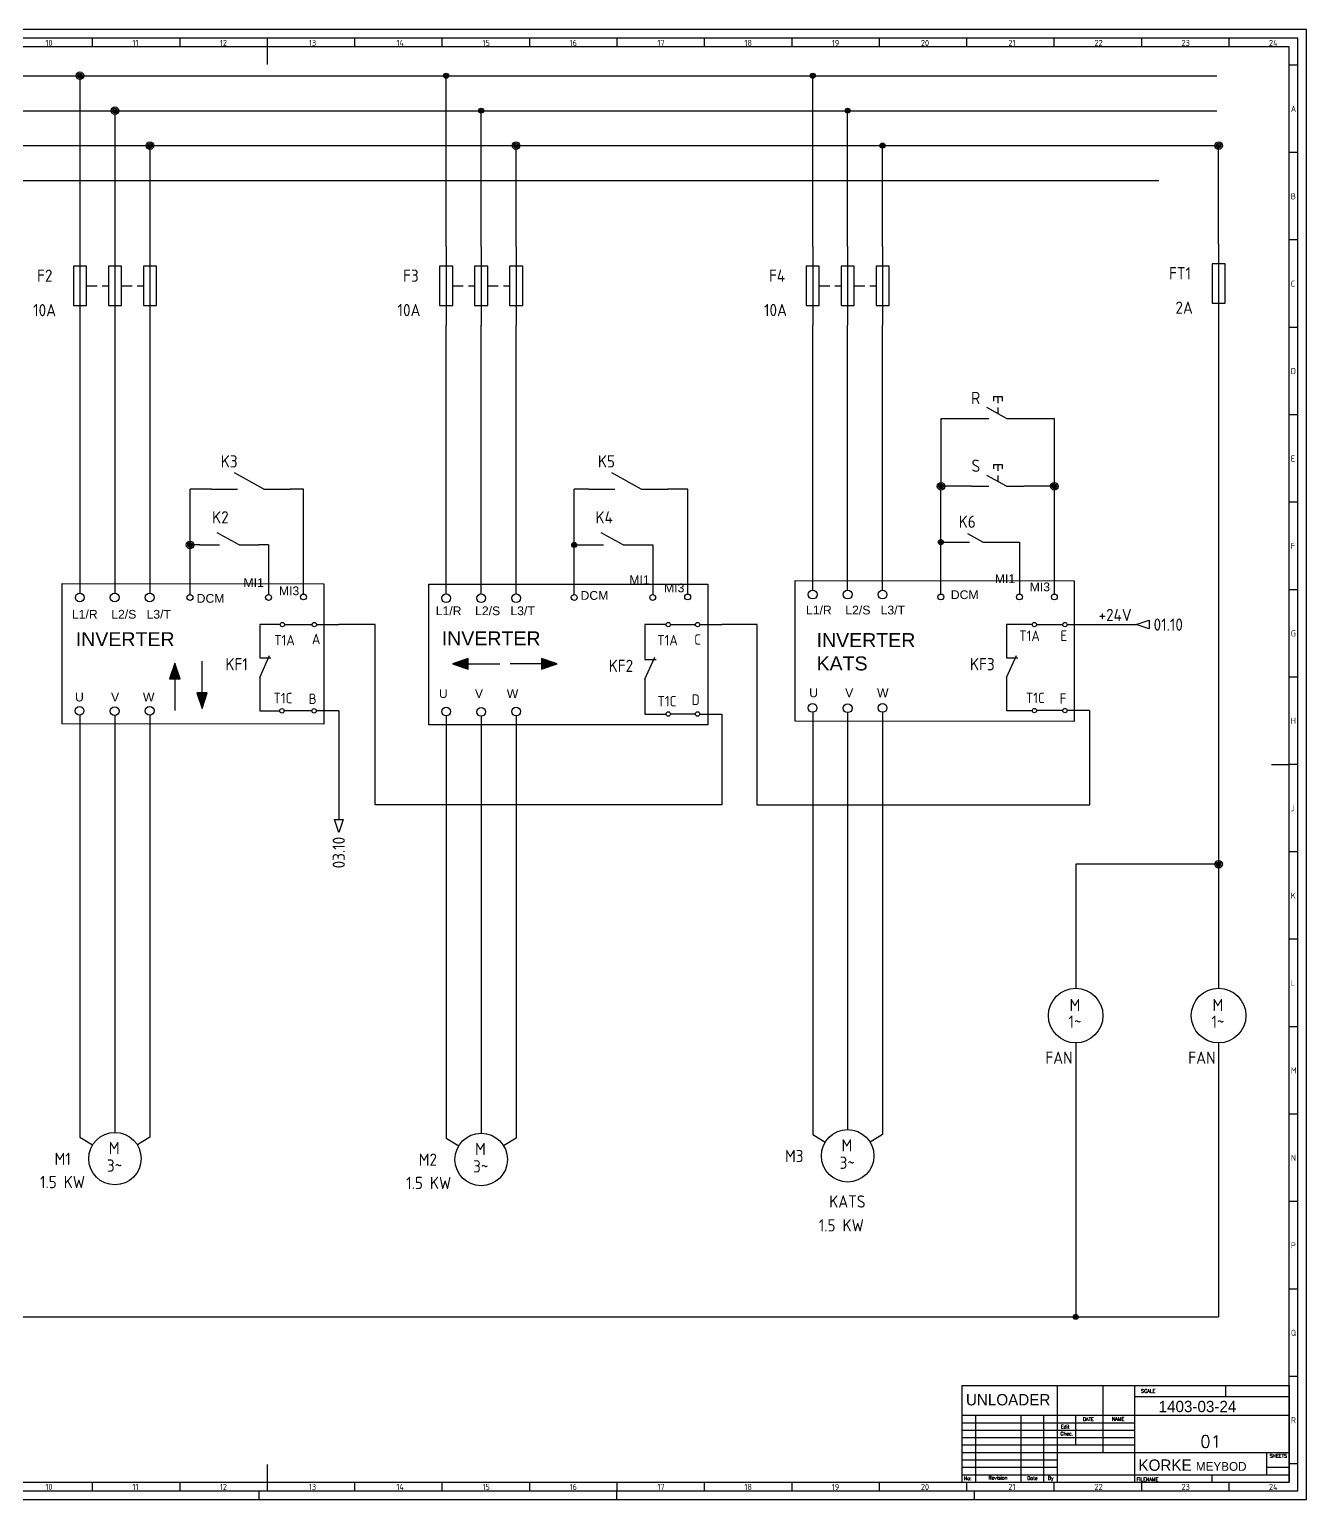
# Model space of a CAD drawing. Header units: millimetres. Extents: x 0 to 1189, y 5 to 846.
# Drawn here: x 459 to 1189, y 5 to 846 of the extents above; entities that cross this region are included whole.
import ezdxf
from ezdxf.enums import TextEntityAlignment as Align

# ---------------------------------------------------------------- set-up
doc = ezdxf.new("R2010")
doc.units = ezdxf.units.MM
doc.header["$LTSCALE"] = 12
doc.linetypes.add('DASHED', pattern=[0.75, 0.5, -0.25])
for name, color, linetype in [('025', 1, 'Continuous'), ('035', 5, 'Continuous'), ('07', 7, 'Continuous'), ('DESC', 7, 'Continuous'), ('LINK', 9, 'DASHED'), ('MISC', 7, 'Continuous'), ('RED_2.5mm^2', 1, 'Continuous'), ('SYMS', 7, 'Continuous'), ('TAGS', 7, 'Continuous'), ('WIREREF_DEST', 250, 'Continuous'), ('XREF', 7, 'Continuous')]:
    doc.layers.add(name, color=color, linetype=linetype)
doc.styles.add('ISO Proportional', font='isocp.shx')
doc.styles.add('WD', font='romans.shx')
doc.styles.add('WD_IEC', font='isocp2.shx', dxfattribs={"width": 0.9, "height": 4})

# ---------------------------------------------------------------- blocks, each defined once
blk = doc.blocks.new('IEC_border_a0')
at = {"layer": '035', "color": 0}
for p, q in [((1189, 841), (0, 841)), ((494.5, 836), (494.5, 831)), ((544.5, 836), (544.5, 831)), ((594.5, 836), (594.5, 831)), ((644.5, 836), (644.5, 831)), ((694.5, 836), (694.5, 831)), ((744.5, 836), (744.5, 831)), ((794.5, 836), (794.5, 831)), ((844.5, 836), (844.5, 831)), ((894.5, 836), (894.5, 831)), ((944.5, 836), (944.5, 831)), ((994.5, 836), (994.5, 831)), ((1044.5, 836), (1044.5, 831)), ((1094.5, 836), (1094.5, 831)), ((1144.5, 836), (1144.5, 831)), ((1189, 0), (1189, 841)), ((1183.97, 820.54), (1178.98, 820.54)), ((1183.97, 770.54), (1178.98, 770.54)), ((1183.97, 720.54), (1178.98, 720.54)), ((1183.97, 670.54), (1178.98, 670.54)), ((1183.97, 620.54), (1178.98, 620.54)), ((1183.98, 570.5), (1179, 570.5)), ((1183.98, 520.5), (1178.98, 520.5)), ((1183.98, 470.5), (1179, 470.5)), ((1183.98, 420.5), (1179, 420.5)), ((1183.98, 420.5), (1179, 420.5)), ((1183.98, 370.5), (1179, 370.5)), ((1183.98, 320.5), (1179, 320.5)), ((1184, 270.46), (1179.02, 270.46)), ((1184, 270.46), (1179.02, 270.46)), ((1184, 220.46), (1179.02, 220.46)), ((1184, 170.46), (1179.02, 170.46)), ((1184, 120.46), (1179.02, 120.46)), ((1184, 70.46), (1179.02, 70.46)), ((1184.02, 20.42), (1179.03, 20.42)), ((494.5, 10), (494.5, 5)), ((544.5, 10), (544.5, 5)), ((594.5, 10), (594.5, 5)), ((644.5, 10), (644.5, 5)), ((694.5, 10), (694.5, 5)), ((744.5, 10), (744.5, 5)), ((744.5, 10), (744.5, 5)), ((794.5, 10), (794.5, 5)), ((844.5, 10), (844.5, 5)), ((894.5, 10), (894.5, 5)), ((944.5, 10), (944.5, 5)), ((994.5, 10), (994.5, 5)), ((1044.5, 10), (1044.5, 5)), ((1094.5, 10), (1094.5, 5)), ((1144.5, 10), (1144.5, 5)), ((0, 0), (1189, 0)), ((590, 0), (590, 5)), ((794.5, 0), (794.5, 5)), ((999, 0), (999, 5))]:
    blk.add_line(p, q, dxfattribs=at)
blk.add_lwpolyline([(10, 10), (1179, 10), (1179, 831), (10, 831)], close=True, dxfattribs=at)
at = {"layer": '07', "color": 0}
for p, q in [((594.5, 831), (594.5, 821)), ((1169, 420.5), (1179, 420.5)), ((594.5, 20), (594.5, 10))]:
    blk.add_line(p, q, dxfattribs=at)
blk.add_lwpolyline([(5, 5), (1184, 5), (1184, 836), (5, 836)], close=True, dxfattribs=at)
at = {"layer": '035', "color": 0, "style": 'ISO Proportional'}
for s, p in [('10', (467.72, 831.5)), ('11', (517.49, 831.5)), ('12', (567.49, 831.5)), ('13', (618.42, 831.5)), ('14', (668.46, 831.5)), ('15', (717.72, 831.5)), ('16', (767.49, 831.5)), ('17', (817.72, 831.5)), ('18', (867.49, 831.5)), ('19', (917.49, 831.5)), ('20', (968.42, 831.5)), ('21', (1018.46, 831.5)), ('22', (1067.72, 831.5)), ('23', (1117.49, 831.5)), ('24', (1167.49, 831.5)), ('A', (1179.98, 793.79)), ('B', (1179.98, 743.79)), ('C', (1179.98, 693.79)), ('D', (1179.98, 643.79)), ('E', (1180, 593.75)), ('F', (1180, 543.75)), ('G', (1180, 493.75)), ('H', (1180, 443.75)), ('J', (1180, 393.75)), ('K', (1180, 343.75)), ('L', (1180.02, 293.72)), ('M', (1180.02, 243.72)), ('N', (1180.02, 193.72)), ('P', (1180.02, 143.72)), ('Q', (1180.02, 93.72)), ('R', (1180.03, 43.68)), ('10', (467.72, 5.5)), ('11', (517.49, 5.5)), ('12', (567.49, 5.5)), ('13', (618.42, 5.5)), ('14', (668.46, 5.5)), ('15', (717.72, 5.5)), ('16', (767.49, 5.5)), ('17', (817.72, 5.5)), ('18', (867.49, 5.5)), ('19', (917.49, 5.5)), ('20', (968.42, 5.5)), ('21', (1018.46, 5.5)), ('22', (1067.72, 5.5)), ('23', (1117.49, 5.5)), ('24', (1167.49, 5.5))]:
    blk.add_text(s, height=3.5, dxfattribs=at).set_placement(p)
blk = doc.blocks.new('IEC_tblock_a0')
at = {"layer": '035'}
for p, q in [((-106.6, 55.25), (-106.6, 17)), ((-36.4, 55.25), (-36.4, 48.88)), ((-88.4, 48.88), (0, 48.88)), ((-187.2, 34), (-88.4, 34)), ((-179.4, 38.25), (-179.4, 0)), ((-153.4, 38.25), (-153.4, 0)), ((-140.4, 38.25), (-140.4, 0)), ((-122.2, 38.25), (-122.2, 21.25)), ((-187.2, 29.75), (-88.4, 29.75)), ((-187.2, 25.5), (-88.4, 25.5)), ((-187.2, 21.25), (-88.4, 21.25)), ((-187.2, 17), (-132.6, 17)), ((-187.2, 12.75), (-132.6, 12.75)), ((-187.2, 8.5), (-132.6, 8.5)), ((-13, 8.5), (0, 8.5)), ((-187.2, 4.25), (0, 4.25)), ((-44.2, 4.25), (-44.2, 0))]:
    blk.add_line(p, q, dxfattribs=at)
at = {"layer": '07'}
for p, q in [((-187.2, 55.25), (0, 55.25)), ((-187.2, 55.25), (-187.2, 0)), ((-132.6, 55.25), (-132.6, 0)), ((-88.4, 55.25), (-88.4, 0)), ((0, 55.25), (0, 0)), ((-187.2, 38.25), (0, 38.25)), ((-132.6, 17), (0, 17)), ((-13, 17), (-13, 4.25)), ((-187.2, 0), (0, 0))]:
    blk.add_line(p, q, dxfattribs=at)
at = {"style": 'WD'}
for tag, p in [('SCALE', (-69.88, 51.07)), ('SH', (-8.74, 10.06)), ('FILENAME', (-68.15, 0.8))]:
    blk.add_attdef(tag, p, '', height=2, dxfattribs=at)
for tag, height, p in [('PROJDESC', 5, (-45.9, 29.2)), ('CKDATE', 2, (-114.85, 26.58)), ('EDDATE', 2, (-114.97, 30.8)), ('CKBY', 2, (-97.88, 26.3)), ('EDBY', 2, (-98.02, 30.86)), ('DWGDESC', 5, (-44.85, 19.72)), ('DWGNO', 3.5, (-48.54, 9.46))]:
    blk.add_attdef(tag, text='', height=height, dxfattribs=at).set_placement(p, align=Align.CENTER)
at = {"style": 'WD', "flags": 1}
blk.add_attdef('WD_TB', (-120.95, 11.91), '', height=2, dxfattribs=at)
at = {"layer": '025', "style": 'WD'}
for s, p in [('SCALE', (-80.57, 51.13)), ('NAME', (-97.74, 35.14)), ('No:', (-183.81, 1.19)), ('Revision', (-166.53, 1.47)), ('Date', (-146.79, 1.28)), ('By', (-136.33, 1.37))]:
    blk.add_text(s, height=2, dxfattribs=at).set_placement(p, align=Align.CENTER)
for s, p in [('DATE', (-118, 35)), ('Chec.', (-130.82, 26.72)), ('Edit', (-130.55, 30.72)), ('SHEETS', (-11.17, 14.05)), ('FILENAME', (-87.18, 0.61))]:
    blk.add_text(s, height=2, dxfattribs=at).set_placement(p)
blk = doc.blocks.new('VT0_02')
blk.add_circle((0, 0), 1.25)
at = {"style": 'WD_IEC'}
blk.add_attdef('TAG1', text='', height=2.5, dxfattribs=at).set_placement((-0.5, 1.75), align=Align.RIGHT)
at = {"style": 'WD_IEC', "flags": 1}
for tag, p in [('X4TERM01', (-1.25, 0)), ('X2TERM01', (0, 1.25)), ('X1TERM01', (1.25, 0)), ('X8TERM01', (0, -1.25))]:
    blk.add_attdef(tag, p, '', height=0.32, dxfattribs=at)
blk = doc.blocks.new('VMO13')
blk.add_circle((0, 0), 7.5)
at = {"style": 'WD_IEC'}
for tag, p in [('INST', (-12.88, 12.75)), ('LOC', (-12.88, 9.25)), ('TAG1', (-12.88, 5.75)), ('DESC2', (-12.88, -2)), ('DESC1', (-12.88, 1.5)), ('DESC3', (-12.88, -5.5)), ('RATING1', (-12.88, -9)), ('RATING2', (-12.88, -12.5)), ('RATING3', (-12.88, -16)), ('RATING4', (-12.95, -19.58))]:
    blk.add_attdef(tag, text='', height=2.5, dxfattribs=at).set_placement(p, align=Align.RIGHT)
blk.add_attdef('TERM02', (-0.69, 7.75), '', height=2, rotation=90, dxfattribs=at)
at = {"style": 'WD_IEC', "flags": 1}
for tag, p, height in [('MFG', (12.75, 9), 1.5), ('X0TERM01', (-6.4, 3.9), 0.32), ('X2TERM02', (0, 7.5), 0.32), ('X0TERM03', (6.4, 3.9), 0.32), ('CAT', (12.75, 6.5), 1.5), ('X4LINK', (-7.5, 0), 0.32), ('X1LINK', (7.5, 0), 0.32), ('X8TERM04', (0, -7.5), 0.32), ('ASSYCODE', (1, -9), 1), ('FAMILY', (1, -10.5), 1), ('CATDESC', (1, -12), 1)]:
    blk.add_attdef(tag, p, '', height=height, dxfattribs=at)
at = {"style": 'WD_IEC'}
for tag, p in [('TERM03', (9.35, 4.53)), ('TERM01', (-7.35, 4.34)), ('TERM04', (-0.59, -7.92))]:
    blk.add_attdef(tag, text='', height=2, rotation=90, dxfattribs=at).set_placement(p, align=Align.RIGHT)
for tag, p in [('M', (-0.22, 1.27)), ('3~', (-0.12, -3.73))]:
    blk.add_attdef(tag, text='', height=2.5, dxfattribs=at).set_placement(p, align=Align.CENTER)
at = {"lineweight": 15, "style": 'WD_IEC'}
blk.add_attdef('XREF', text='', height=2.5, dxfattribs=at).set_placement((-13.19, -22.86), align=Align.RIGHT)
blk = doc.blocks.new('WDDOT')
for radius in [0.72, 0.449, 0.223]:
    blk.add_circle((0, 0), radius)
blk = doc.blocks.new('HT0W02')
blk.add_circle((0, 0), 1.25)
at = {"style": 'WD_IEC'}
for tag, p in [('INST', (-2.25, 6.5)), ('LOC', (-2.25, 3.5)), ('DESC2', (-2.25, -9.25)), ('DESC1', (-2.25, -6.25)), ('DESC3', (-2.25, -12.25))]:
    blk.add_attdef(tag, text='', height=2.5, dxfattribs=at).set_placement(p, align=Align.RIGHT)
at = {"style": 'WD_IEC', "flags": 1}
for tag, p, height in [('ASSYCODE', (2.75, 10.75), 1), ('CATDESC', (2.75, 9.25), 1), ('MFG', (2.75, 7.25), 1.5), ('X4TERM01', (-1.25, 0), 0.25), ('X4TERMDESC01', (-1.25, 0.5), 0.4), ('STRIPSEQ', (0, 0), 0.025), ('X2TERM01', (0, 1.25), 0.25), ('X2TERMDESC01', (0, 1.75), 0.4), ('X1TERM01', (1.25, 0), 0.25), ('X1TERMDESC01', (1.25, 0.5), 0.4), ('CAT', (2.75, 4.75), 1.5), ('LINKTERM', (0, -0.0375), 0.025), ('X8TERM01', (0, -1.25), 0.25), ('X8TERMDESC01', (0, -0.75), 0.4)]:
    blk.add_attdef(tag, p, '', height=height, dxfattribs=at)
at = {"style": 'WD_IEC', "flags": 8}
for tag, p in [('TAGSTRIP', (-2.25, 0.5)), ('WIRENO', (-2.25, -3.25))]:
    blk.add_attdef(tag, text='', height=2.5, dxfattribs=at).set_placement(p, align=Align.RIGHT)
blk = doc.blocks.new('VT0W02')
blk.add_circle((0, 0), 1.25)
at = {"style": 'WD_IEC'}
for tag, p in [('INST', (-2.25, 6.5)), ('LOC', (-2.25, 3.5)), ('DESC2', (-2.25, -9.25)), ('DESC1', (-2.25, -6.25)), ('DESC3', (-2.25, -12.25))]:
    blk.add_attdef(tag, text='', height=2.5, dxfattribs=at).set_placement(p, align=Align.RIGHT)
at = {"style": 'WD_IEC', "flags": 1}
for tag, p, height in [('ASSYCODE', (2.75, 10.75), 1), ('CATDESC', (2.75, 9.25), 1), ('MFG', (2.75, 7.25), 1.5), ('X4TERM01', (-1.25, 0), 0.25), ('X4TERMDESC01', (-1.25, 0.5), 0.4), ('STRIPSEQ', (0, 0), 0.025), ('X2TERM01', (0, 1.25), 0.25), ('X2TERMDESC01', (0, 1.75), 0.4), ('X1TERM01', (1.25, 0), 0.25), ('X1TERMDESC01', (1.25, 0.5), 0.4), ('CAT', (2.75, 4.75), 1.5), ('LINKTERM', (0, -0.0375), 0.025), ('X8TERM01', (0, -1.25), 0.25), ('X8TERMDESC01', (0, -0.75), 0.4)]:
    blk.add_attdef(tag, p, '', height=height, dxfattribs=at)
at = {"style": 'WD_IEC', "flags": 8}
for tag, p in [('TAGSTRIP', (-2.25, 0.5)), ('WIRENO', (-2.25, -3.25))]:
    blk.add_attdef(tag, text='', height=2.5, dxfattribs=at).set_placement(p, align=Align.RIGHT)
blk = doc.blocks.new('VCR22')
for p, q in [((0, 7.5), (0, 2.5)), ((0, -2.5), (2.5, 3.12)), ((0, 2.5), (2.87, 2.5)), ((0, -2.5), (0, -7.5))]:
    blk.add_line(p, q)
at = {"style": 'WD_IEC'}
for tag, p in [('INST', (-5.25, 5.25)), ('LOC', (-5.25, 2.25)), ('TAG2', (-5.25, -0.75)), ('XREF', (-5.25, -3.75)), ('DESC2', (-5.25, -9.75)), ('DESC1', (-5.25, -6.75)), ('DESC3', (-5.25, -12.75))]:
    blk.add_attdef(tag, text='', height=2.5, dxfattribs=at).set_placement(p, align=Align.RIGHT)
at = {"style": 'WD_IEC', "flags": 1}
for tag, p, height in [('X2TERM01', (0, 7.5), 0.32), ('X4LINK', (-0.55, 0), 0.32), ('X1LINK', (1.92, 0), 0.32), ('CONTACT', (4, -3.5), 1), ('X8TERM02', (0, -7.5), 0.32), ('FAMILY', (4, -5), 1), ('COMMON', (5.25, -4.75), 1)]:
    blk.add_attdef(tag, p, '', height=height, dxfattribs=at)
at = {"style": 'WD_IEC'}
blk.add_attdef('TERM01', text='', height=2, rotation=90, dxfattribs=at).set_placement((-1, 7.5), align=Align.RIGHT)
blk.add_attdef('TERM02', (-1, -7.5), '', height=2, rotation=90, dxfattribs=at)
blk = doc.blocks.new('VFU1')
blk.add_line((0, 7.5), (0, -7.5))
blk.add_lwpolyline([(-1.25, 3.75), (-1.25, -3.75), (1.25, -3.75), (1.25, 3.75)], close=True)
at = {"style": 'WD_IEC'}
for tag, p in [('INST', (-5.25, 7.75)), ('LOC', (-5.25, 4.25)), ('TAG1', (-5.25, 0.75)), ('RATING1', (-5.25, -3.75)), ('XREF', (-5.25, -7.75)), ('DESC1', (-5.25, -11.6)), ('DESC2', (-5.25, -15.1)), ('DESC3', (-5.25, -18.6))]:
    blk.add_attdef(tag, text='', height=2.5, dxfattribs=at).set_placement(p, align=Align.RIGHT)
blk.add_attdef('TERM01', text='', height=2, rotation=90, dxfattribs=at).set_placement((-1, 7.5), align=Align.RIGHT)
at = {"style": 'WD_IEC', "flags": 1}
for tag, p, height in [('X2TERM01', (0, 7.5), 0.32), ('MFG', (2.75, 6.5), 1.5), ('CAT', (2.75, 4), 1.5), ('X4LINK', (-1.25, 0), 0.32), ('X1LINK', (1.25, 0), 0.32), ('ASSYCODE', (2.25, -4), 1), ('FAMILY', (2.25, -5.5), 1), ('X8TERM02', (0, -7.5), 0.32), ('CATDESC', (2.25, -7), 1)]:
    blk.add_attdef(tag, p, '', height=height, dxfattribs=at)
at = {"style": 'WD_IEC'}
blk.add_attdef('TERM02', (-1, -7.5), '', height=2, rotation=90, dxfattribs=at)
blk = doc.blocks.new('VFU2')
blk.add_line((0, 7.5), (0, -7.5))
blk.add_lwpolyline([(-1.25, 3.75), (-1.25, -3.75), (1.25, -3.75), (1.25, 3.75)], close=True)
at = {"style": 'WD_IEC'}
for tag, p in [('INST', (-5.25, 7.75)), ('LOC', (-5.25, 4.25)), ('TAG2', (-5.25, 0.75)), ('RATING1', (-5.25, -3.75)), ('XREF', (-5.25, -7.75)), ('DESC1', (-5.25, -11.6)), ('DESC2', (-5.25, -15.1)), ('DESC3', (-5.25, -18.6))]:
    blk.add_attdef(tag, text='', height=2.5, dxfattribs=at).set_placement(p, align=Align.RIGHT)
blk.add_attdef('TERM01', text='', height=2, rotation=90, dxfattribs=at).set_placement((-1, 7.5), align=Align.RIGHT)
at = {"style": 'WD_IEC', "flags": 1}
for tag, p, height in [('X2TERM01', (0, 7.5), 0.32), ('MFG', (2.75, 6.5), 1.5), ('CAT', (2.75, 4), 1.5), ('X4LINK', (-1.25, 0), 0.32), ('X1LINK', (1.25, 0), 0.32), ('ASSYCODE', (2.25, -4), 1), ('FAMILY', (2.25, -5.5), 1), ('X8TERM02', (0, -7.5), 0.32), ('CATDESC', (2.25, -7), 1)]:
    blk.add_attdef(tag, p, '', height=height, dxfattribs=at)
at = {"style": 'WD_IEC'}
blk.add_attdef('TERM02', (-1, -7.5), '', height=2, rotation=90, dxfattribs=at)
blk = doc.blocks.new('Q020401L')
for p, q in [((4, 0.5), (2.5, 0)), ((2.5, 0), (4, -0.5)), ((4, -0.5), (4, 0.5)), ((4, 0), (7, 0))]:
    blk.add_line(p, q)
blk.add_solid([(4, -0.5), (4, 0.5), (2.5, 0)])
blk = doc.blocks.new('Q020401R')
for p, q in [((-4, 0), (-7, 0)), ((-2.5, 0), (-4, 0.5)), ((-4, 0.5), (-4, -0.5)), ((-4, -0.5), (-2.5, 0))]:
    blk.add_line(p, q)
blk.add_solid([(-4, 0.5), (-4, -0.5), (-2.5, 0)])
blk = doc.blocks.new('Q020401U')
for p, q in [((0, -2.5), (-0.5, -4)), ((0.5, -4), (0, -2.5)), ((-0.5, -4), (0.5, -4)), ((0, -4), (0, -7))]:
    blk.add_line(p, q)
blk.add_solid([(-0.5, -4), (0.5, -4), (0, -2.5)])
blk = doc.blocks.new('Q020401D')
for p, q in [((0, 4), (0, 7)), ((0.5, 4), (-0.5, 4)), ((-0.5, 4), (0, 2.5)), ((0, 2.5), (0.5, 4))]:
    blk.add_line(p, q)
blk.add_solid([(0.5, 4), (-0.5, 4), (0, 2.5)])
blk = doc.blocks.new('HA1D1')
blk.add_lwpolyline([(0, 0), (3.75, 1.25), (3.75, -1.25)], close=True)
at = {"style": 'WD_IEC'}
for tag, height, flags, p in [('WIRENO', 2.5, 8, (-1.25, 1)), ('SIGCODE', 1, 1, (5, 1.8))]:
    blk.add_attdef(tag, text='', height=height, dxfattribs=dict(at, flags=flags)).set_placement(p, align=Align.RIGHT)
at = {"style": 'WD_IEC', "flags": 1}
blk.add_attdef('X4TERM01', (0, 0), '', height=0.32, dxfattribs=at)
at = {"style": 'WD_IEC'}
blk.add_attdef('XREF', text='', height=2.5, dxfattribs=at).set_placement((5, 0), align=Align.MIDDLE_LEFT)
blk.add_attdef('DESC1', text='', height=2.5, dxfattribs=at).set_placement((-1.25, -1), align=Align.TOP_RIGHT)
blk = doc.blocks.new('HA1S4')
blk.add_lwpolyline([(0, -3.75), (-1.25, 0), (1.25, 0)], close=True)
at = {"style": 'WD_IEC', "flags": 8}
blk.add_attdef('WIRENO', (-1, 1.25), '', height=2.5, rotation=90, dxfattribs=at)
at = {"style": 'WD_IEC'}
blk.add_attdef('DESC1', text='', height=2.5, rotation=90, dxfattribs=at).set_placement((1, 1.25), align=Align.TOP_LEFT)
at = {"style": 'WD_IEC', "flags": 1}
blk.add_attdef('X2TERM01', (0, 0), '', height=0.32, dxfattribs=at)
blk.add_attdef('SIGCODE', text='', height=1, dxfattribs=at).set_placement((-2.5, -3.2), align=Align.RIGHT)
at = {"style": 'WD_IEC'}
blk.add_attdef('XREF', text='', height=2.5, rotation=90, dxfattribs=at).set_placement((0, -5), align=Align.MIDDLE_RIGHT)
blk = doc.blocks.new('HCR21')
for p, q in [((2.5, 0), (-3.12, 3.12)), ((-7.5, 0), (-2.5, 0)), ((2.5, 0), (7.5, 0))]:
    blk.add_line(p, q)
at = {"style": 'WD_IEC'}
for tag, p in [('INST', (-2.5, 10.12)), ('LOC', (-2.5, 7.12)), ('TAG2', (-2.5, 4.12)), ('DESC1', (-2.5, -9.25)), ('DESC2', (-2.5, -12.25)), ('DESC3', (-2.5, -15.25))]:
    blk.add_attdef(tag, text='', height=2.5, dxfattribs=at).set_placement(p, align=Align.RIGHT)
for tag, p, height, flags in [('TERM01', (-7.5, 1), 2, 8), ('X4TERM01', (-7.5, 0), 0.32, 1), ('X2LINK', (0, 2.27), 0.32, 1), ('X8LINK', (0, 0.77), 0.32, 1), ('X1TERM02', (7.5, 0), 0.32, 1), ('CONTACT', (6.5, -2.25), 1, 1), ('FAMILY', (6.5, -3.75), 1, 1), ('COMMON', (7.75, -3.5), 1, 1)]:
    blk.add_attdef(tag, p, '', height=height, dxfattribs=dict(at, flags=flags))
at = {"style": 'WD_IEC', "flags": 8}
for tag, height, p in [('TERM02', 2, (7.5, 1)), ('XREF', 2.5, (-2.5, -6.25))]:
    blk.add_attdef(tag, text='', height=height, dxfattribs=at).set_placement(p, align=Align.RIGHT)
blk = doc.blocks.new('VMO12')
blk.add_circle((0, 0), 7.5)
at = {"style": 'WD_IEC'}
for tag, p in [('INST', (-10.5, 15.25)), ('LOC', (-10.5, 11.75)), ('TAG1', (-10.5, 8.25)), ('DESC1', (-10.5, 4)), ('DESC2', (-10.5, 0.5)), ('RATING1', (-10.5, -6.5)), ('DESC3', (-10.5, -3)), ('RATING2', (-10.5, -10)), ('RATING3', (-10.5, -13.5))]:
    blk.add_attdef(tag, text='', height=2.5, dxfattribs=at).set_placement(p, align=Align.RIGHT)
blk.add_attdef('TERM01', (-1, 7.48), '', height=2, rotation=90, dxfattribs=at)
at = {"style": 'WD_IEC', "flags": 1}
for tag, p, height in [('MFG', (2.75, 11.5), 1.5), ('CAT', (2.75, 9), 1.5), ('X2TERM01', (0, 7.5), 0.32), ('X4LINK', (-7.5, 0), 0.32), ('X1LINK', (7.5, 0), 0.32), ('X8TERM02', (0, -7.5), 0.32), ('ASSYCODE', (1, -9), 1), ('X0TERM03', (5.3, -5.3), 0.32), ('FAMILY', (1, -10.5), 1), ('CATDESC', (1, -12), 1)]:
    blk.add_attdef(tag, p, '', height=height, dxfattribs=at)
at = {"style": 'WD_IEC'}
for tag, p in [('M', (-0.2, 1.24)), ('1~', (-0.17, -3.35))]:
    blk.add_attdef(tag, text='', height=2.5, dxfattribs=at).set_placement(p, align=Align.CENTER)
at = {"linetype": 'Continuous', "style": 'WD_IEC'}
blk.add_attdef('TERM03', text='', height=2, dxfattribs=at).set_placement((7.55, -5.55), align=Align.MIDDLE_LEFT)
at = {"style": 'WD_IEC'}
blk.add_attdef('TERM02', text='', height=2, rotation=90, dxfattribs=at).set_placement((-0.9, -7.98), align=Align.RIGHT)
at = {"lineweight": 15, "style": 'WD_IEC'}
blk.add_attdef('XREF', text='', height=2.5, dxfattribs=at).set_placement((-10.5, -17), align=Align.RIGHT)
blk = doc.blocks.new('HPB11')
for p, q in [((-1.25, 6.25), (1.25, 6.25)), ((-1.25, 6.25), (-1.25, 5)), ((0, 6.25), (0, 4.38)), ((1.25, 6.25), (1.25, 5)), ((-7.5, 0), (-2.5, 0)), ((2.5, 0), (-3.12, 3.12)), ((0, 3.12), (0, 1.39)), ((2.5, 0), (7.5, 0))]:
    blk.add_line(p, q)
at = {"style": 'WD_IEC'}
for tag, p in [('INST', (-5, 10.12)), ('LOC', (-5, 7.12)), ('TAG1', (-5, 4.12)), ('DESC1', (-5, -10.5)), ('DESC2', (-5, -13.5)), ('DESC3', (-5, -16.5))]:
    blk.add_attdef(tag, text='', height=2.5, dxfattribs=at).set_placement(p, align=Align.RIGHT)
for tag, p, height, flags in [('MFG', (4.92, 12.12), 1.5, 9), ('CAT', (4.92, 9.62), 1.5, 9), ('X4TERM01', (-7.5, 0), 0.32, 1), ('TERM01', (-7.5, 1), 2, 8), ('X8LINK', (0, 0), 0.32, 1), ('X1TERM02', (7.5, 0), 0.32, 1), ('ASSYCODE', (3.5, -2.75), 1, 1), ('FAMILY', (3.5, -4.25), 1, 1), ('CATDESC', (3.5, -5.75), 1, 1), ('CONTACT', (3.5, -7.5), 1, 1), ('COMMON', (4.75, -8.75), 1, 1)]:
    blk.add_attdef(tag, p, '', height=height, dxfattribs=dict(at, flags=flags))
at = {"style": 'WD_IEC', "flags": 8}
blk.add_attdef('TERM02', text='', height=2, dxfattribs=at).set_placement((7.5, 1), align=Align.RIGHT)
at = {"lineweight": 15, "style": 'WD_IEC'}
blk.add_attdef('XREF', text='', height=2.5, dxfattribs=at).set_placement((-5, -7.5), align=Align.RIGHT)

msp = doc.modelspace()

# ---------------------------------------------------------------- linework, layer by layer
at = {"color": 0}
for points in [[(896.52, 530.62), (1056.13, 530.45), (1056.13, 450.07), (896.52, 450.23)], [(477.31, 529.01), (626.92, 528.84), (626.92, 448.45), (477.31, 448.62)], [(686.92, 528.52), (846.52, 528.52), (846.52, 448.14), (686.92, 448.14)]]:
    msp.add_lwpolyline(points, close=True, dxfattribs=at)
at = {"layer": 'LINK', "color": 0}
for points in [[(491.22, 699.3), (503.72, 699.3)], [(511.22, 699.3), (523.72, 699.3)], [(700.67, 699.3), (713.17, 699.3)], [(720.67, 699.3), (733.15, 699.3)], [(910.27, 699.3), (922.77, 699.3)], [(930.27, 699.3), (942.77, 699.3)]]:
    msp.add_lwpolyline(points, dxfattribs=at)
at = {"layer": 'RED_2.5mm^2', "color": 0}
for p, q in [((322.38, 819.45), (1137.66, 819.45)), ((487.47, 819.45), (487.47, 721.8)), ((696.92, 721.8), (696.92, 819.45)), ((906.52, 721.8), (906.52, 819.45)), ((322.38, 799.45), (1137.66, 799.45)), ((507.47, 799.45), (507.47, 721.8)), ((716.92, 721.8), (716.92, 799.45)), ((926.52, 721.8), (926.52, 799.45)), ((322.38, 779.45), (1137.66, 779.45)), ((527.47, 779.45), (527.47, 721.8)), ((736.92, 721.8), (736.88, 779.45)), ((946.52, 721.8), (946.52, 779.45)), ((1138.68, 779.45), (1137.66, 779.45)), ((1138.68, 723.18), (1138.68, 779.45)), ((87.03, 759.45), (1104.53, 759.45)), ((487.47, 676.8), (487.47, 523.51)), ((507.47, 676.8), (507.47, 523.51)), ((527.47, 676.8), (527.47, 523.51)), ((696.92, 523.07), (696.92, 676.8)), ((716.92, 523.07), (716.92, 676.8)), ((736.92, 523.07), (736.88, 676.8)), ((906.52, 525.13), (906.52, 676.8)), ((926.52, 525.13), (926.52, 676.8)), ((946.52, 525.13), (946.52, 676.8)), ((1138.68, 678.18), (1138.68, 297.4)), ((979.91, 584.59), (979.91, 623.36)), ((979.91, 623.36), (997.34, 623.36)), ((1027.34, 623.36), (1044.76, 623.36)), ((1044.76, 522.97), (1044.76, 623.36)), ((550.4, 522.69), (550.4, 581.55)), ((550.44, 581.53), (550.44, 582.97)), ((562.62, 582.97), (550.44, 582.97)), ((615.3, 582.97), (607.62, 582.97)), ((615.3, 522.97), (615.3, 582.97)), ((770.12, 522.69), (770.12, 581.55)), ((770.17, 581.53), (770.17, 582.97)), ((778.45, 582.97), (770.17, 582.97)), ((835.02, 582.97), (823.45, 582.97)), ((835.02, 522.97), (835.02, 582.97)), ((979.86, 522.97), (979.86, 583.16)), ((979.91, 583.14), (979.91, 584.59)), ((997.34, 584.59), (979.91, 584.59)), ((1044.76, 584.59), (1027.34, 584.59)), ((555.97, 551.03), (550.4, 551.03)), ((595.3, 551.03), (589.72, 551.03)), ((595.3, 551.03), (595.3, 522.67)), ((770.12, 551.03), (775.7, 551.03)), ((809.45, 551.03), (815.03, 551.03)), ((815.03, 551.03), (815.03, 522.67)), ((979.86, 552.64), (988.77, 552.64)), ((1011.27, 552.64), (1024.77, 552.64)), ((1024.77, 552.64), (1024.77, 522.97)), ((601.96, 505.47), (590.25, 505.47)), ((590.25, 505.47), (590.25, 497.67)), ((604.46, 505.47), (620.25, 505.47)), ((622.75, 505.47), (635.45, 505.47)), ((656.38, 505.47), (635.45, 505.47)), ((656.38, 402.36), (656.38, 505.47)), ((822.69, 505.47), (810.61, 505.47)), ((810.61, 505.47), (810.61, 496.77)), ((825.19, 505.47), (839.44, 505.47)), ((841.94, 505.47), (854.64, 505.47)), ((874.85, 505.47), (854.64, 505.47)), ((874.85, 402.16), (874.85, 505.47)), ((1032.05, 505.47), (1017.38, 505.47)), ((1017.38, 505.47), (1017.38, 497.73)), ((1034.55, 505.47), (1049.55, 505.47)), ((1052.05, 505.47), (1091.5, 505.47)), ((590.25, 463.92), (590.25, 456.13)), ((810.61, 463.02), (810.61, 454.32)), ((1017.38, 463.98), (1017.38, 456.24)), ((590.25, 456.13), (601.71, 456.13)), ((620.12, 456.13), (604.21, 456.13)), ((635.45, 456.13), (622.62, 456.13)), ((635.45, 456.13), (635.45, 394.07)), ((810.61, 454.32), (822.69, 454.32)), ((839.44, 454.32), (825.19, 454.32)), ((841.94, 454.32), (854.64, 454.32)), ((854.64, 454.32), (854.64, 402.36)), ((906.52, 455.29), (906.52, 213.78)), ((926.52, 455.09), (926.52, 216.59)), ((946.52, 455.29), (946.52, 213.78)), ((1017.38, 456.24), (1032.05, 456.24)), ((1049.55, 456.24), (1034.55, 456.24)), ((1064.75, 456.24), (1052.05, 456.24)), ((1064.75, 456.24), (1064.75, 402.16)), ((487.47, 453.68), (487.47, 212.17)), ((507.47, 453.48), (507.47, 214.98)), ((527.47, 453.68), (527.47, 212.17)), ((696.92, 453.19), (696.92, 211.69)), ((716.92, 453), (716.92, 214.49)), ((736.92, 453.19), (736.92, 211.69)), ((854.64, 402.36), (656.38, 402.36)), ((1064.75, 402.16), (874.85, 402.16)), ((1138.68, 368.41), (1056.93, 368.41)), ((1056.93, 368.41), (1056.93, 297.4)), ((1056.93, 266.15), (1056.93, 109.45)), ((1138.68, 266.15), (1138.68, 109.45)), ((487.47, 212.17), (494.66, 207.78)), ((527.47, 212.17), (520.27, 207.78)), ((696.92, 211.69), (704.11, 207.3)), ((736.92, 211.69), (729.73, 207.3)), ((906.52, 213.78), (913.72, 209.4)), ((946.52, 213.78), (939.33, 209.4)), ((55.48, 109.45), (1138.68, 109.45))]:
    msp.add_line(p, q, dxfattribs=at)

# ---------------------------------------------------------------- block references
msp.add_blockref('IEC_border_a0', (0, 4.94))
ref = msp.add_blockref('IEC_tblock_a0', (1179, 14.94))
ref.add_attrib('DWGDESC', '01', dxfattribs={"height": 7, "style": 'WD'}).set_placement((1134.15, 34.65), align=Align.CENTER)
at = {"layer": 'SYMS', "color": 0}
for name, p, xscale, yscale, zscale in [('WDDOT', (487.47, 819.45), 3, 3, 3), ('WDDOT', (696.92, 819.45), 2, 2, 2), ('WDDOT', (906.52, 819.45), 2, 2, 2), ('WDDOT', (507.47, 799.45), 3, 3, 3), ('WDDOT', (716.92, 799.45), 2, 2, 2), ('WDDOT', (926.52, 799.45), 2, 2, 2), ('WDDOT', (527.47, 779.45), 3, 3, 3), ('WDDOT', (736.88, 779.45), 3, 3, 3), ('WDDOT', (946.52, 779.45), 2, 2, 2), ('WDDOT', (1138.68, 779.45), 3, 3, 3), ('VFU2', (507.47, 699.3), 3, 3, 3), ('VFU2', (527.47, 699.3), 3, 3, 3), ('VFU2', (716.92, 699.3), 3, 3, 3), ('VFU2', (736.9, 699.3), 3, 3, 3), ('VFU2', (926.52, 699.3), 3, 3, 3), ('VFU2', (946.52, 699.3), 3, 3, 3), ('WDDOT', (979.91, 584.59), 3, 3, 3), ('WDDOT', (1044.76, 584.59), 3, 3, 3), ('WDDOT', (550.4, 551.03), 3, 3, 3), ('WDDOT', (770.12, 551.03), 2, 2, 2), ('WDDOT', (979.86, 552.64), 2, 2, 2), ('VT0_02', (487.31, 521.01), 2, 2, 2), ('VT0_02', (507.31, 521.01), 2, 2, 2), ('VT0_02', (527.31, 521.01), 2, 2, 2), ('VT0_02', (550.4, 521.01), 1.343140914178041, 1.343140914178041, 1.343140914178041), ('VT0_02', (595.3, 521), 1.343140914178041, 1.343140914178041, 1.343140914178041), ('VT0_02', (615.3, 521.29), 1.343140914178041, 1.343140914178041, 1.343140914178041), ('VT0_02', (696.92, 520.53), 2, 2, 2), ('VT0_02', (716.92, 520.53), 2, 2, 2), ('VT0_02', (736.92, 520.53), 2, 2, 2), ('VT0_02', (770.12, 521.01), 1.343140914178041, 1.343140914178041, 1.343140914178041), ('VT0_02', (815.03, 521), 1.343140914178041, 1.343140914178041, 1.343140914178041), ('VT0_02', (835.02, 521.29), 1.343140914178041, 1.343140914178041, 1.343140914178041), ('VT0_02', (906.52, 522.63), 2, 2, 2), ('VT0_02', (926.52, 522.63), 2, 2, 2), ('VT0_02', (946.52, 522.63), 2, 2, 2), ('VT0_02', (979.86, 521.29), 1.343140914178041, 1.343140914178041, 1.343140914178041), ('VT0_02', (1024.77, 521.29), 1.343140914178041, 1.343140914178041, 1.343140914178041), ('VT0_02', (1044.76, 521.29), 1.343140914178041, 1.343140914178041, 1.343140914178041), ('Q020401U', (541.7, 498.38), 6, 6, 6), ('Q020401D', (557.27, 442.46), 6, 6, 6), ('Q020401L', (685.55, 483.03), 6, 6, 6), ('Q020401R', (775.41, 483), 6, 6, 6), ('VT0_02', (487.26, 456.18), 2, 2, 2), ('VT0_02', (507.31, 455.98), 2, 2, 2), ('VT0_02', (527.31, 456.18), 2, 2, 2), ('VT0_02', (696.86, 455.69), 2, 2, 2), ('VT0_02', (716.92, 455.5), 2, 2, 2), ('VT0_02', (736.92, 455.69), 2, 2, 2), ('VT0_02', (906.47, 457.79), 2, 2, 2), ('VT0_02', (926.52, 457.59), 2, 2, 2), ('VT0_02', (946.52, 457.79), 2, 2, 2), ('WDDOT', (1138.68, 368.41), 3, 3, 3), ('WDDOT', (1056.93, 109.45), 2, 2, 2)]:
    msp.add_blockref(name, p, dxfattribs=dict(at, xscale=xscale, yscale=yscale, zscale=zscale))
ref = msp.add_blockref('VFU1', (487.47, 699.3), dxfattribs=dict(at, xscale=3, yscale=3, zscale=3))
ref.add_attrib('DESC1', '10A', dxfattribs={"layer": 'DESC', "height": 7, "style": 'WD_IEC'}).set_placement((473.78, 681.84), align=Align.RIGHT)
ref.add_attrib('TAG1', 'F2', dxfattribs={"layer": 'TAGS', "height": 7, "style": 'WD_IEC'}).set_placement((471.72, 701.55), align=Align.RIGHT)
ref = msp.add_blockref('VFU1', (696.92, 699.3), dxfattribs=dict(at, xscale=3, yscale=3, zscale=3))
ref.add_attrib('DESC1', '10A', dxfattribs={"layer": 'DESC', "height": 7, "style": 'WD_IEC'}).set_placement((682.19, 681.89), align=Align.RIGHT)
ref.add_attrib('TAG1', 'F3', dxfattribs={"layer": 'TAGS', "height": 7, "style": 'WD_IEC'}).set_placement((681.17, 701.55), align=Align.RIGHT)
ref = msp.add_blockref('VFU1', (906.52, 699.3), dxfattribs=dict(at, xscale=3, yscale=3, zscale=3))
ref.add_attrib('DESC1', '10A', dxfattribs={"layer": 'DESC', "height": 7, "style": 'WD_IEC'}).set_placement((891.8, 681.89), align=Align.RIGHT)
ref.add_attrib('TAG1', 'F4', dxfattribs={"layer": 'TAGS', "height": 7, "style": 'WD_IEC'}).set_placement((890.77, 701.55), align=Align.RIGHT)
ref = msp.add_blockref('VFU1', (1138.68, 700.68), dxfattribs=dict(at, xscale=3, yscale=3, zscale=3))
ref.add_attrib('DESC1', '2A', dxfattribs={"layer": 'DESC', "height": 7, "style": 'WD_IEC'}).set_placement((1123.95, 683.27), align=Align.RIGHT)
ref.add_attrib('TAG1', 'FT1', dxfattribs={"layer": 'TAGS', "height": 7, "style": 'WD_IEC'}).set_placement((1122.93, 702.93), align=Align.RIGHT)
ref = msp.add_blockref('HPB11', (1012.34, 623.36), dxfattribs=dict(at, xscale=2, yscale=2, zscale=2))
ref.add_attrib('TAG1', 'R', dxfattribs={"layer": 'TAGS', "height": 7, "style": 'WD_IEC'}).set_placement((1002.34, 631.61), align=Align.RIGHT)
ref = msp.add_blockref('HCR21', (585.12, 582.97), dxfattribs=dict(at, xscale=3, yscale=3, zscale=3))
ref.add_attrib('TAG2', 'K3', dxfattribs={"layer": 'TAGS', "height": 7, "style": 'WD_IEC'}).set_placement((577.62, 595.35), align=Align.RIGHT)
ref = msp.add_blockref('HCR21', (800.95, 582.97), dxfattribs=dict(at, xscale=3, yscale=3, zscale=3))
ref.add_attrib('TAG2', 'K5', dxfattribs={"layer": 'TAGS', "height": 7, "style": 'WD_IEC'}).set_placement((793.45, 595.35), align=Align.RIGHT)
ref = msp.add_blockref('HPB11', (1012.34, 584.59), dxfattribs=dict(at, xscale=2, yscale=2, zscale=2))
ref.add_attrib('TAG1', 'S', dxfattribs={"layer": 'TAGS', "height": 7, "style": 'WD_IEC'}).set_placement((1002.34, 592.84), align=Align.RIGHT)
ref = msp.add_blockref('HCR21', (572.85, 551.03), dxfattribs=dict(at, xscale=2.25, yscale=2.25, zscale=2.25))
ref.add_attrib('TAG2', 'K2', dxfattribs={"layer": 'TAGS', "height": 7, "style": 'WD_IEC'}).set_placement((572.5, 563.32), align=Align.RIGHT)
ref = msp.add_blockref('HCR21', (792.57, 551.03), dxfattribs=dict(at, xscale=2.25, yscale=2.25, zscale=2.25))
ref.add_attrib('TAG2', 'K4', dxfattribs={"layer": 'TAGS', "height": 7, "style": 'WD_IEC'}).set_placement((792.23, 563.32), align=Align.RIGHT)
ref = msp.add_blockref('HCR21', (1000.02, 552.64), dxfattribs=dict(at, xscale=1.5, yscale=1.5, zscale=1.5))
ref.add_attrib('TAG2', 'K6', dxfattribs={"layer": 'TAGS', "height": 7, "style": 'WD_IEC'}).set_placement((999.78, 560.83), align=Align.RIGHT)
ref = msp.add_blockref('HA1D1', (1091.5, 505.47), dxfattribs=dict(at, xscale=2, yscale=2, zscale=2))
ref.add_attrib('XREF', '01.10', dxfattribs={"layer": 'XREF', "height": 7, "style": 'WD_IEC'}).set_placement((1101.5, 505.47), align=Align.MIDDLE_LEFT)
ref.add_attrib('WIRENO', '+24V', dxfattribs={"layer": 'WIREREF_DEST', "height": 7, "style": 'WD_IEC', "flags": 8}).set_placement((1089, 507.47), align=Align.RIGHT)
ref = msp.add_blockref('HT0W02', (603.21, 505.47), dxfattribs=at)
ref.add_attrib('TAGSTRIP', 'T1A', dxfattribs={"layer": 'TAGS', "height": 6, "style": 'WD_IEC', "flags": 8}).set_placement((610.34, 493.58), align=Align.RIGHT)
ref = msp.add_blockref('HT0W02', (621.5, 505.47), dxfattribs=at)
ref.add_attrib('TAGSTRIP', 'A', dxfattribs={"layer": 'TAGS', "height": 6, "style": 'WD_IEC', "flags": 8}).set_placement((624.95, 494.25), align=Align.RIGHT)
ref = msp.add_blockref('VT0W02', (823.94, 505.47), dxfattribs=at)
ref.add_attrib('TAGSTRIP', 'T1A', dxfattribs={"layer": 'TAGS', "height": 6, "style": 'WD_IEC', "flags": 8}).set_placement((829.38, 493.58), align=Align.RIGHT)
ref = msp.add_blockref('HT0W02', (840.69, 505.47), dxfattribs=at)
ref.add_attrib('TAGSTRIP', 'C', dxfattribs={"layer": 'TAGS', "height": 6, "style": 'WD_IEC', "flags": 8}).set_placement((842.6, 493.92), align=Align.RIGHT)
ref = msp.add_blockref('VT0W02', (1033.3, 505.47), dxfattribs=at)
ref.add_attrib('TAGSTRIP', 'T1A', dxfattribs={"layer": 'TAGS', "height": 6, "style": 'WD_IEC', "flags": 8}).set_placement((1036.43, 496.09), align=Align.RIGHT)
ref = msp.add_blockref('HT0W02', (1050.8, 505.47), dxfattribs=at)
ref.add_attrib('TAGSTRIP', 'E', dxfattribs={"layer": 'TAGS', "height": 6, "style": 'WD_IEC', "flags": 8}).set_placement((1052.1, 496.09), align=Align.RIGHT)
ref = msp.add_blockref('VCR22', (590.25, 480.8), dxfattribs=dict(at, xscale=2.25, yscale=2.25, zscale=2.25))
ref.add_attrib('TAG2', 'KF1', dxfattribs={"layer": 'TAGS', "height": 7, "style": 'WD_IEC'}).set_placement((583.48, 479.28), align=Align.RIGHT)
ref = msp.add_blockref('VCR22', (810.61, 479.9), dxfattribs=dict(at, xscale=2.25, yscale=2.25, zscale=2.25))
ref.add_attrib('TAG2', 'KF2', dxfattribs={"layer": 'TAGS', "height": 7, "style": 'WD_IEC'}).set_placement((803.84, 478.38), align=Align.RIGHT)
ref = msp.add_blockref('VCR22', (1017.38, 480.85), dxfattribs=dict(at, xscale=2.25, yscale=2.25, zscale=2.25))
ref.add_attrib('TAG2', 'KF3', dxfattribs={"layer": 'TAGS', "height": 7, "style": 'WD_IEC'}).set_placement((1010.61, 479.33), align=Align.RIGHT)
ref = msp.add_blockref('HT0W02', (602.96, 456.13), dxfattribs=at)
ref.add_attrib('TAGSTRIP', 'T1C', dxfattribs={"layer": 'TAGS', "height": 6, "style": 'WD_IEC', "flags": 8}).set_placement((608.93, 460.43), align=Align.RIGHT)
ref = msp.add_blockref('HT0W02', (621.37, 456.13), dxfattribs=at)
ref.add_attrib('TAGSTRIP', 'B', dxfattribs={"layer": 'TAGS', "height": 6, "style": 'WD_IEC', "flags": 8}).set_placement((622.81, 459.98), align=Align.RIGHT)
ref = msp.add_blockref('VT0W02', (823.94, 454.32), dxfattribs=at)
ref.add_attrib('TAGSTRIP', 'T1C', dxfattribs={"layer": 'TAGS', "height": 6, "style": 'WD_IEC', "flags": 8}).set_placement((828.55, 458.63), align=Align.RIGHT)
ref = msp.add_blockref('HT0W02', (840.69, 454.32), dxfattribs=at)
ref.add_attrib('TAGSTRIP', 'D', dxfattribs={"layer": 'TAGS', "height": 6, "style": 'WD_IEC', "flags": 8}).set_placement((841.93, 459.51), align=Align.RIGHT)
ref = msp.add_blockref('VT0W02', (1033.3, 456.24), dxfattribs=at)
ref.add_attrib('TAGSTRIP', 'T1C', dxfattribs={"layer": 'TAGS', "height": 6, "style": 'WD_IEC', "flags": 8}).set_placement((1039.27, 460.54), align=Align.RIGHT)
ref = msp.add_blockref('HT0W02', (1050.8, 456.24), dxfattribs=at)
ref.add_attrib('TAGSTRIP', 'F', dxfattribs={"layer": 'TAGS', "height": 6, "style": 'WD_IEC', "flags": 8}).set_placement((1051.59, 460.12), align=Align.RIGHT)
ref = msp.add_blockref('HA1S4', (635.45, 394.07), dxfattribs=dict(at, xscale=2, yscale=2, zscale=2))
ref.add_attrib('XREF', '03.10', dxfattribs={"layer": 'XREF', "height": 7, "rotation": 90, "style": 'WD_IEC'}).set_placement((635.45, 384.07), align=Align.MIDDLE_RIGHT)
ref = msp.add_blockref('VMO12', (1056.93, 281.78), dxfattribs=dict(at, xscale=2.083345253776961, yscale=2.083345253776961, zscale=2.083345253776961))
ref.add_attrib('M', 'M', dxfattribs={"layer": 'MISC', "height": 7, "style": 'WD_IEC'}).set_placement((1056.51, 284.36), align=Align.CENTER)
ref.add_attrib('1~', '1~', dxfattribs={"layer": 'MISC', "height": 7, "style": 'WD_IEC'}).set_placement((1056.58, 274.8), align=Align.CENTER)
ref.add_attrib('TAG1', 'FAN', dxfattribs={"layer": 'TAGS', "height": 7, "style": 'WD_IEC'}).set_placement((1055.16, 254.21), align=Align.RIGHT)
ref = msp.add_blockref('VMO12', (1138.68, 281.78), dxfattribs=dict(at, xscale=2.083345253776961, yscale=2.083345253776961, zscale=2.083345253776961))
ref.add_attrib('M', 'M', dxfattribs={"layer": 'MISC', "height": 7, "style": 'WD_IEC'}).set_placement((1138.26, 284.36), align=Align.CENTER)
ref.add_attrib('1~', '1~', dxfattribs={"layer": 'MISC', "height": 7, "style": 'WD_IEC'}).set_placement((1138.33, 274.8), align=Align.CENTER)
ref.add_attrib('TAG1', 'FAN', dxfattribs={"layer": 'TAGS', "height": 7, "style": 'WD_IEC'}).set_placement((1136.91, 254.21), align=Align.RIGHT)
ref = msp.add_blockref('VMO13', (507.47, 199.98), dxfattribs=dict(at, xscale=2, yscale=2, zscale=2))
ref.add_attrib('M', 'M', dxfattribs={"layer": 'MISC', "height": 7, "style": 'WD_IEC'}).set_placement((507.02, 202.51), align=Align.CENTER)
ref.add_attrib('3~', '3~', dxfattribs={"layer": 'MISC', "height": 7, "style": 'WD_IEC'}).set_placement((507.23, 192.51), align=Align.CENTER)
ref.add_attrib('DESC2', '1.5 KW', dxfattribs={"layer": 'DESC', "height": 7, "style": 'WD_IEC'}).set_placement((490.36, 183.08), align=Align.RIGHT)
ref.add_attrib('TAG1', 'M1', dxfattribs={"layer": 'TAGS', "height": 7, "style": 'WD_IEC'}).set_placement((482.19, 196.35), align=Align.RIGHT)
ref = msp.add_blockref('VMO13', (716.92, 199.49), dxfattribs=dict(at, xscale=2, yscale=2, zscale=2))
ref.add_attrib('M', 'M', dxfattribs={"layer": 'MISC', "height": 7, "style": 'WD_IEC'}).set_placement((716.47, 202.03), align=Align.CENTER)
ref.add_attrib('3~', '3~', dxfattribs={"layer": 'MISC', "height": 7, "style": 'WD_IEC'}).set_placement((716.68, 192.03), align=Align.CENTER)
ref.add_attrib('DESC2', '1.5 KW', dxfattribs={"layer": 'DESC', "height": 7, "style": 'WD_IEC'}).set_placement((699.81, 182.59), align=Align.RIGHT)
ref.add_attrib('TAG1', 'M2', dxfattribs={"layer": 'TAGS', "height": 7, "style": 'WD_IEC'}).set_placement((691.64, 195.87), align=Align.RIGHT)
ref = msp.add_blockref('VMO13', (926.52, 201.59), dxfattribs=dict(at, xscale=2, yscale=2, zscale=2))
ref.add_attrib('M', 'M', dxfattribs={"layer": 'MISC', "height": 7, "style": 'WD_IEC'}).set_placement((926.08, 204.12), align=Align.CENTER)
ref.add_attrib('3~', '3~', dxfattribs={"layer": 'MISC', "height": 7, "style": 'WD_IEC'}).set_placement((926.28, 194.12), align=Align.CENTER)
ref.add_attrib('DESC2', '1.5 KW', dxfattribs={"layer": 'DESC', "height": 7, "style": 'WD_IEC'}).set_placement((935.8, 158.35), align=Align.RIGHT)
ref.add_attrib('DESC1', 'KATS', dxfattribs={"layer": 'DESC', "height": 7, "style": 'WD_IEC'}).set_placement((936.74, 171.97), align=Align.RIGHT)
ref.add_attrib('TAG1', 'M3', dxfattribs={"layer": 'TAGS', "height": 7, "style": 'WD_IEC'}).set_placement((901.24, 197.96), align=Align.RIGHT)

# ---------------------------------------------------------------- texts
at = {"color": 0, "attachment_point": 1}
for s, width, insert, char_height in [('{\\fArial|b0|i0|c0|p34; MI1}', 5.0294, (580.97, 531.92), 5), ('{\\fArial|b0|i0|c0|p34; MI1}', 5.0294, (801.65, 533.6), 5), ('{\\fArial|b0|i0|c0|p34; MI1}', 5.0294, (1010.7, 534.18), 5), ('{\\fArial|b0|i0|c0|p34;DCM}', 4, (554.21, 522.96), 5), ('{\\fArial|b0|i0|c0|p34; \\H2x;MI3}', 5.0294, (601.24, 527.29), 2.5), ('{\\fArial|b0|i0|c0|p34;DCM}', 4, (773.75, 524.64), 5), ('{\\fArial|b0|i0|c0|p34; \\H2x;MI3}', 5.0294, (821.51, 528.96), 2.5), ('{\\fArial|b0|i0|c0|p34;DCM}', 4, (985.51, 525.06), 5), ('{\\fArial|b0|i0|c0|p34; \\H2x;MI3}', 5.0294, (1030.62, 529.54), 2.5), ('{\\f@Arial Unicode MS|b0|i0|c178|p34; \\f@Arial Unicode MS|b0|i0|c0|p34;L1/R    L2/S   L3/T}', 83.4788, (480.88, 513.87), 5), ('{\\f@Arial Unicode MS|b0|i0|c178|p34; \\f@Arial Unicode MS|b0|i0|c0|p34;L1/R    L2/S   L3/T}', 83.4788, (688.98, 515.87), 5), ('{\\f@Arial Unicode MS|b0|i0|c178|p34;\\C256;\\c0; \\f@Arial Unicode MS|b0|i0|c0|p34;\\C0;L1/R    L2/S   L3/T}', 83.4788, (900.74, 516.29), 5), ('{\\fArial|b0|i0|c0|p34;INVERTER }', 29.5912, (485.06, 501.13), 8), ('{\\fArial|b0|i0|c0|p34;INVERTER }', 29.5912, (694.37, 501.61), 8), ('{\\fArial|b0|i0|c0|p34;INVERTER\\PKATS }', 29.5912, (908.74, 500.59), 8), ('{\\f@Arial Unicode MS|b0|i0|c178|p34; \\H1.25x; \\f@Arial Unicode MS|b0|i0|c0|p34;U        V       W \\H0.8x;              }', 64.527, (481.16, 466.51), 4), ('{\\f@Arial Unicode MS|b0|i0|c178|p34; \\H1.25x; \\f@Arial Unicode MS|b0|i0|c0|p34;U        V       W \\H0.8x;              }', 64.527, (689.26, 468.51), 4), ('{\\f@Arial Unicode MS|b0|i0|c178|p34; \\H1.25x; \\f@Arial Unicode MS|b0|i0|c0|p34;U        V       W \\H0.8x;              }', 64.527, (901.02, 468.93), 4)]:
    msp.add_mtext_dynamic_manual_height_columns(s, width=width, gutter_width=12.5, heights=[0], dxfattribs=dict(at, insert=insert, char_height=char_height))
at = {"char_height": 6.5, "attachment_point": 1}
for s, insert in [('UNLOADER', (994.16, 65.32)), ('1403-03-24', (1104.36, 61.44)), ('KORKE {\\H0.76923x;MEYBOD}', (1092.84, 27.91))]:
    msp.add_mtext_dynamic_manual_height_columns(s, width=69.3889, gutter_width=35, heights=[9.86], dxfattribs=dict(at, insert=insert))

doc.saveas('drawing.dxf')
